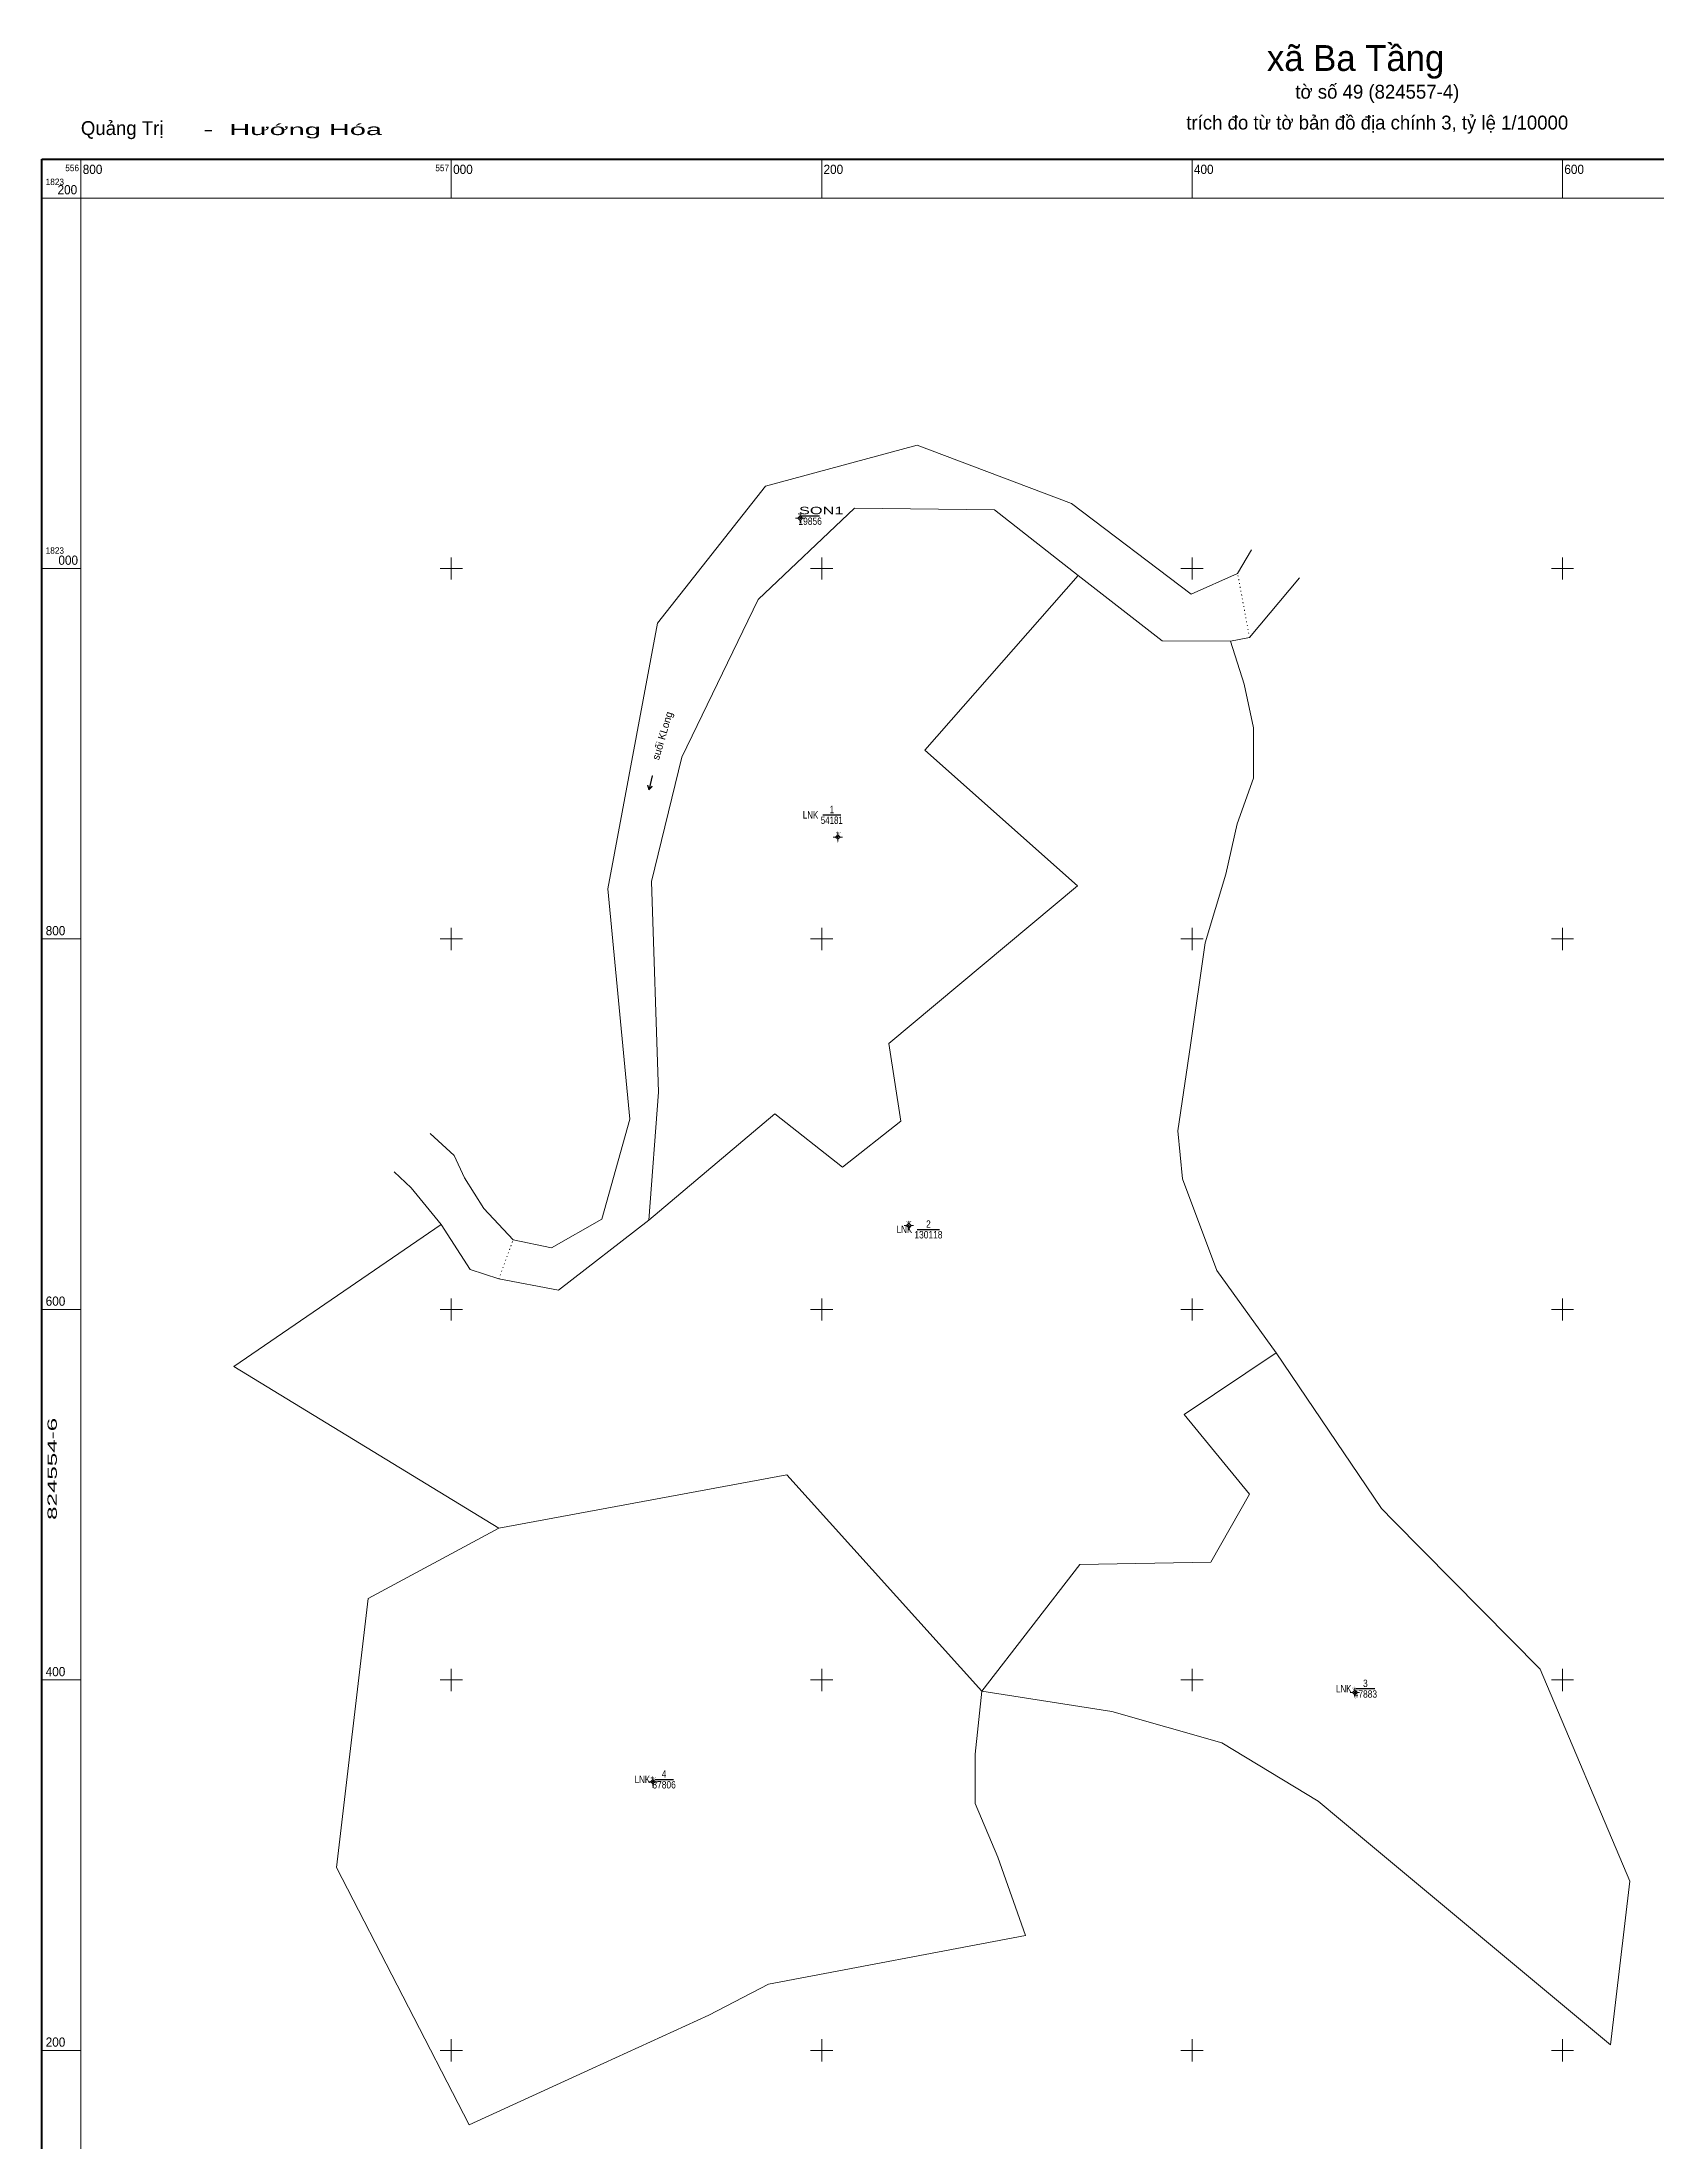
# Model space of a CAD drawing. Header units: metres. Extents: x 556779 to 558238, y 1821566 to 1823292.
# Drawn here: x 556779 to 557651, y 1822151 to 1823284 of the extents above; entities that cross this region are included whole.
import ezdxf
from ezdxf.enums import TextEntityAlignment as Align

# ---------------------------------------------------------------- set-up
doc = ezdxf.new("R2010")
doc.units = ezdxf.units.M
doc.header["$LTSCALE"] = 1.4
doc.linetypes.add('DOTTED', pattern=[1.5, 0.3, -1.2])
for name, color, linetype, lineweight in [('10', 7, 'Continuous', 13), ('11', 7, 'Continuous', 13), ('13', 7, 'Continuous', 25), ('31', 7, 'Continuous', 13), ('35', 7, 'Continuous', 13), ('63', 7, 'Continuous', 13)]:
    doc.layers.add(name, color=color, linetype=linetype, lineweight=lineweight)
doc.layers.add('15', color=7, linetype='Continuous')
doc.layers.add('39', color=7, linetype='Continuous')

msp = doc.modelspace()

# ---------------------------------------------------------------- hatches: boundary and pattern name
at = {"layer": '11'}
for points in [[(557188.73, 1823027.22, 1), (557188.13, 1823027.22, 1)], [(557208.96, 1822855.06, 1), (557208.36, 1822855.06, 1)], [(557247.32, 1822645.26, 1), (557246.72, 1822645.26, 1)], [(557488.16, 1822393.27, 1), (557487.56, 1822393.27, 1)], [(557109.06, 1822345.09, 1), (557108.46, 1822345.09, 1)]]:
    msp.add_hatch(color=256, dxfattribs=at).paths.add_polyline_path(points)

# ---------------------------------------------------------------- linework, layer by layer
at = {"layer": '10', "linetype": 'DOTTED'}
for p, q in [((557431, 1822962.79), (557424.6, 1822997.26)), ((557025.62, 1822616.53), (557033.43, 1822637.59))]:
    msp.add_line(p, q, dxfattribs=at)
at = {"layer": '10'}
for p, q in [((556882.64, 1822569.17), (556994.5, 1822645.8)), ((556882.64, 1822569.17), (557025.67, 1822481.89)), ((557508.72, 1822485.95), (557587.91, 1822405.84)), ((557636.45, 1822291.32), (557587.91, 1822405.84)), ((557076.1, 1822190.2), (557139, 1822218.96)), ((557076.1, 1822190.2), (557009.61, 1822159.8))]:
    msp.add_line(p, q, dxfattribs=at)
for points in [[(557338.56, 1822996.31), (557255.78, 1822901.9), (557338.16, 1822828.62), (557236.17, 1822743.57), (557242.71, 1822701.7), (557211.33, 1822676.84), (557174.72, 1822705.63), (557106.58, 1822648.18)], [(557420.77, 1822960.76), (557428.13, 1822937.55), (557433.08, 1822914.06), (557433.08, 1822886.86), (557424.43, 1822862.14), (557418.25, 1822834.94), (557407.13, 1822797.85), (557399.07, 1822742.7)], [(557399.07, 1822742.7), (557392.31, 1822696.48), (557394.78, 1822670.51), (557413.31, 1822621.06), (557445.43, 1822576.56)], [(557286.54, 1822393.93), (557339.47, 1822462.26), (557410.08, 1822463.57), (557431, 1822500.21), (557395.69, 1822543.39), (557445.43, 1822576.56)], [(557445.43, 1822576.56), (557502.26, 1822492.49), (557508.72, 1822485.95)], [(557025.67, 1822481.89), (557181.26, 1822510.67), (557286.54, 1822393.93)], [(557009.61, 1822159.8), (556938.07, 1822298.71), (556955.06, 1822443.94), (557025.67, 1822481.89)], [(557310.1, 1822262.05), (557295.12, 1822304.38), (557282.91, 1822333.39), (557282.91, 1822360.02), (557286.54, 1822393.93)], [(557286.54, 1822393.93), (557356.71, 1822383.03), (557416, 1822366.08), (557468.02, 1822334.6), (557480.11, 1822324.53)], [(557636.45, 1822291.32), (557626, 1822203), (557480.11, 1822324.53)], [(557139, 1822218.96), (557171.35, 1822235.71), (557310.1, 1822262.05)]]:
    msp.add_lwpolyline(points, dxfattribs=at)
at = {"layer": '11'}
for p, q in [((557187.18, 1823027.22), (557185.93, 1823027.22)), ((557188.43, 1823029.72), (557188.43, 1823028.47)), ((557188.43, 1823025.97), (557188.43, 1823024.72)), ((557190.93, 1823027.22), (557189.68, 1823027.22)), ((557208.66, 1822857.56), (557208.66, 1822856.31)), ((557207.41, 1822855.06), (557206.16, 1822855.06)), ((557208.66, 1822853.81), (557208.66, 1822852.56)), ((557211.16, 1822855.06), (557209.91, 1822855.06)), ((557245.77, 1822645.26), (557244.52, 1822645.26)), ((557247.02, 1822647.76), (557247.02, 1822646.51)), ((557247.02, 1822644.01), (557247.02, 1822642.76)), ((557249.52, 1822645.26), (557248.27, 1822645.26)), ((557486.61, 1822393.27), (557485.36, 1822393.27)), ((557487.86, 1822395.77), (557487.86, 1822394.52)), ((557487.86, 1822392.02), (557487.86, 1822390.77)), ((557490.36, 1822393.27), (557489.11, 1822393.27)), ((557107.51, 1822345.09), (557106.26, 1822345.09)), ((557108.76, 1822347.59), (557108.76, 1822346.34)), ((557111.26, 1822345.09), (557110.01, 1822345.09)), ((557108.76, 1822343.84), (557108.76, 1822342.59))]:
    msp.add_line(p, q, dxfattribs=at)
for points in [[(557188.43, 1823028.47), (557187.18, 1823027.22), (557188.43, 1823025.97), (557189.68, 1823027.22)], [(557208.66, 1822856.31), (557207.41, 1822855.06), (557208.66, 1822853.81), (557209.91, 1822855.06)], [(557247.02, 1822646.51), (557245.77, 1822645.26), (557247.02, 1822644.01), (557248.27, 1822645.26)], [(557487.86, 1822394.52), (557486.61, 1822393.27), (557487.86, 1822392.02), (557489.11, 1822393.27)], [(557108.76, 1822346.34), (557107.51, 1822345.09), (557108.76, 1822343.84), (557110.01, 1822345.09)]]:
    msp.add_lwpolyline(points, close=True, dxfattribs=at)
for centre in [(557188.43, 1823027.22), (557208.66, 1822855.06), (557247.02, 1822645.26), (557487.86, 1822393.27), (557108.76, 1822345.09)]:
    msp.add_circle(centre, 0.3, dxfattribs=at)
at = {"layer": '13'}
for p, q in [((557188.69, 1823028.43), (557198.86, 1823028.43)), ((557200.57, 1822867.01), (557210.37, 1822867.01)), ((557251.58, 1822643.23), (557263.7, 1822643.23)), ((557488.51, 1822395.3), (557498.63, 1822395.3)), ((557109.83, 1822346.31), (557120, 1822346.31))]:
    msp.add_line(p, q, dxfattribs=at)
at = {"layer": '31'}
for points in [[(556988.64, 1822695.01), (557001.6, 1822683.18), (557007.07, 1822671.12), (557017.59, 1822654.53), (557033.43, 1822637.59), (557054.2, 1822633.29), (557081.29, 1822648.77), (557096.43, 1822702.72), (557084.62, 1822827.15), (557111.38, 1822970.48), (557169.62, 1823044.51), (557251.47, 1823066.57), (557334.89, 1823035.06), (557399.42, 1822986.24), (557424.6, 1822997.26), (557432.03, 1823010.01)], [(557106.58, 1822648.18), (557111.84, 1822717.38), (557108.09, 1822830.97), (557124.52, 1822898.2), (557165.69, 1822983.35), (557217.81, 1823032.65), (557293.27, 1823031.71), (557338.56, 1822996.31)], [(557338.56, 1822996.31), (557383.84, 1822960.91), (557420.77, 1822960.76)], [(557457.95, 1822994.9), (557431, 1822962.79), (557420.77, 1822960.76)], [(556994.5, 1822645.8), (556978.26, 1822665.75), (556969.24, 1822674.36)], [(556994.5, 1822645.8), (557010.16, 1822621.63), (557025.62, 1822616.53)], [(557025.62, 1822616.53), (557057.92, 1822610.46), (557106.58, 1822648.18)]]:
    msp.add_lwpolyline(points, dxfattribs=at)
at = {"layer": '35'}
for p, q in [((557106.78, 1822881.12), (557106.2, 1822883.09)), ((557108.38, 1822882.57), (557106.96, 1822881.07))]:
    msp.add_line(p, q, dxfattribs=at)
for points in [[(557105.98, 1822883.03), (557106.73, 1822880.5), (557108.55, 1822882.41)], [(557106.96, 1822881.07), (557108.64, 1822888.06), (557108.42, 1822888.12), (557106.78, 1822881.12)]]:
    msp.add_lwpolyline(points, dxfattribs=at)
at = {"layer": '63'}
for p, q in [((556800, 1823200), (556800, 1823221)), ((557000, 1823200), (557000, 1823221)), ((557200, 1823200), (557200, 1823221)), ((557400, 1823200), (557400, 1823221)), ((557600, 1823200), (557600, 1823221)), ((556800, 1823200), (556779, 1823200)), ((557000, 1822994), (557000, 1823006)), ((557200, 1822994), (557200, 1823006)), ((557400, 1822994), (557400, 1823006)), ((557600, 1822994), (557600, 1823006)), ((556800, 1823000), (556779, 1823000)), ((556994, 1823000), (557006, 1823000)), ((557194, 1823000), (557206, 1823000)), ((557394, 1823000), (557406, 1823000)), ((557594, 1823000), (557606, 1823000)), ((556800, 1822800), (556779, 1822800)), ((556994, 1822800), (557006, 1822800)), ((557000, 1822794), (557000, 1822806)), ((557194, 1822800), (557206, 1822800)), ((557200, 1822794), (557200, 1822806)), ((557394, 1822800), (557406, 1822800)), ((557400, 1822794), (557400, 1822806)), ((557594, 1822800), (557606, 1822800)), ((557600, 1822794), (557600, 1822806)), ((557000, 1822594), (557000, 1822606)), ((557200, 1822594), (557200, 1822606)), ((557400, 1822594), (557400, 1822606)), ((557600, 1822594), (557600, 1822606)), ((556800, 1822600), (556779, 1822600)), ((556994, 1822600), (557006, 1822600)), ((557194, 1822600), (557206, 1822600)), ((557394, 1822600), (557406, 1822600)), ((557594, 1822600), (557606, 1822600)), ((557000, 1822394), (557000, 1822406)), ((557200, 1822394), (557200, 1822406)), ((557400, 1822394), (557400, 1822406)), ((557600, 1822394), (557600, 1822406)), ((556800, 1822400), (556779, 1822400)), ((556994, 1822400), (557006, 1822400)), ((557194, 1822400), (557206, 1822400)), ((557394, 1822400), (557406, 1822400)), ((557594, 1822400), (557606, 1822400)), ((556800, 1822200), (556779, 1822200)), ((556994, 1822200), (557006, 1822200)), ((557000, 1822194), (557000, 1822206)), ((557194, 1822200), (557206, 1822200)), ((557200, 1822194), (557200, 1822206)), ((557394, 1822200), (557406, 1822200)), ((557400, 1822194), (557400, 1822206)), ((557594, 1822200), (557606, 1822200)), ((557600, 1822194), (557600, 1822206))]:
    msp.add_line(p, q, dxfattribs=at)
at = {"layer": '63', "lineweight": 158}
msp.add_lwpolyline([(556779, 1823221), (558221, 1823221), (558221, 1821779), (556779, 1821779)], close=True, dxfattribs=at)
at = {"layer": '63'}
msp.add_lwpolyline([(556800, 1823200), (558200, 1823200), (558200, 1821800), (556800, 1821800)], close=True, dxfattribs=at)

# ---------------------------------------------------------------- texts
at = {"layer": '13'}
for s, width, p in [('19856', 0.85, (557193.78, 1823023.54)), ('SON1', 1.65, (557199.76, 1823029.32)), ('1', 0.7, (557205.46, 1822867.9)), ('54181', 0.8, (557205.47, 1822862.12)), ('130118', 0.85, (557257.64, 1822638.34)), ('2', 0.85, (557257.64, 1822644.12)), ('47883', 0.85, (557493.57, 1822390.41)), ('3', 0.85, (557493.57, 1822396.19)), ('87806', 0.85, (557114.92, 1822341.42)), ('4', 0.8, (557114.91, 1822347.2))]:
    msp.add_text(s, height=4, dxfattribs=dict(at, width=width)).set_placement(p, align=Align.CENTER)
at = {"layer": '13', "width": 0.8}
for p in [(557199.34, 1822865.01), (557250.06, 1822641.23), (557487.25, 1822393.3), (557108.56, 1822344.31)]:
    msp.add_text('LNK ', height=4, dxfattribs=at).set_placement(p, align=Align.RIGHT)
at = {"layer": '15'}
for s, p in [('UBND xã quản lý', (557188.43, 1823029.41)), ('xã Ba Tầng', (557188.43, 1823029.05)), ('UBND xã quản lý', (557208.66, 1822857.25)), ('xã Ba Tầng', (557208.66, 1822856.89)), ('Thôn Trùm', (557208.67, 1822856.53)), ('UBND xã quản lý', (557247.02, 1822647.45)), ('xã Ba Tầng', (557247.02, 1822647.09)), ('Thôn Trùm', (557247.03, 1822646.73)), ('UBND xã quản lý', (557487.86, 1822395.46)), ('xã Ba Tầng', (557487.86, 1822395.1)), ('Thôn Trùm', (557487.86, 1822394.74)), ('UBND xã quản lý', (557108.76, 1822347.28)), ('xã Ba Tầng', (557108.76, 1822346.92)), ('Thôn Trùm', (557108.77, 1822346.56))]:
    msp.add_text(s, height=0.3, dxfattribs=at).set_placement(p, align=Align.CENTER)
for s, width, p in [('SON', 0.95, (557188.44, 1823029.77)), ('5', 0.9, (557188.43, 1823030.13)), ('UBQ', 0.95, (557188.43, 1823024.01)), ('LNK', 0.95, (557208.66, 1822857.61)), ('1', 0.6, (557208.66, 1822857.97)), ('UBQ', 0.95, (557208.66, 1822851.85)), ('UBQ', 0.95, (557247.02, 1822642.05)), ('LNK', 0.95, (557247.02, 1822647.81)), ('2', 0.85, (557247.02, 1822648.17)), ('UBQ', 0.95, (557487.85, 1822390.06)), ('LNK', 0.95, (557487.85, 1822395.82)), ('3', 0.9, (557487.86, 1822396.18)), ('LNK', 0.95, (557108.76, 1822347.64)), ('4', 0.9, (557108.76, 1822348)), ('UBQ', 0.95, (557108.76, 1822341.88))]:
    msp.add_text(s, height=0.3, dxfattribs=dict(at, width=width)).set_placement(p, align=Align.CENTER)
at = {"layer": '39'}
msp.add_text('suối KLong', height=4, rotation=73.777, dxfattribs=at).set_placement((557115.87, 1822909.18), align=Align.CENTER)
at = {"layer": '63'}
for s, height, p in [('xã Ba Tầng', 14, (557488.3, 1823268.6)), ('tờ số 49 (824557-4)', 7.5, (557500.01, 1823253.65)), ('trích đo từ tờ bản đồ địa chính 3, tỷ lệ 1/10000', 7.5, (557500, 1823237))]:
    msp.add_text(s, height=height, dxfattribs=at).set_placement(p, align=Align.CENTER)
msp.add_text('Quảng Trị', height=7.5, dxfattribs=at).set_placement((556800, 1823234))
for s, height, width, p in [('  -  Hướng Hóa', 6, 1.95, (556857.53, 1823234)), ('800', 5, 0.95, (556801, 1823213)), ('000', 5, 0.95, (557001, 1823213)), ('200', 5, 0.95, (557201, 1823213)), ('400', 5, 0.95, (557401, 1823213)), ('600', 5, 0.95, (557601, 1823213)), ('1823', 3.5, 0.95, (556781, 1823207)), ('1823', 3.5, 0.95, (556781, 1823007.97)), ('000', 5, 0.95, (556787.86, 1823002)), ('800', 5, 0.95, (556781, 1822802)), ('600', 5, 0.95, (556781, 1822602)), ('400', 5, 0.95, (556781, 1822402)), ('200', 5, 0.95, (556781, 1822202))]:
    msp.add_text(s, height=height, dxfattribs=dict(at, width=width)).set_placement(p)
at = {"layer": '63', "width": 0.95}
for s, height, p in [('556', 3.5, (556799, 1823214.5)), ('557', 3.5, (556998.81, 1823214.5)), ('200', 5, (556798, 1823202))]:
    msp.add_text(s, height=height, dxfattribs=at).set_placement(p, align=Align.RIGHT)
at = {"layer": '63', "width": 1.95}
msp.add_text('824554-6', height=5, rotation=90, dxfattribs=at).set_placement((556787, 1822513.95), align=Align.CENTER)

doc.saveas('drawing.dxf')
